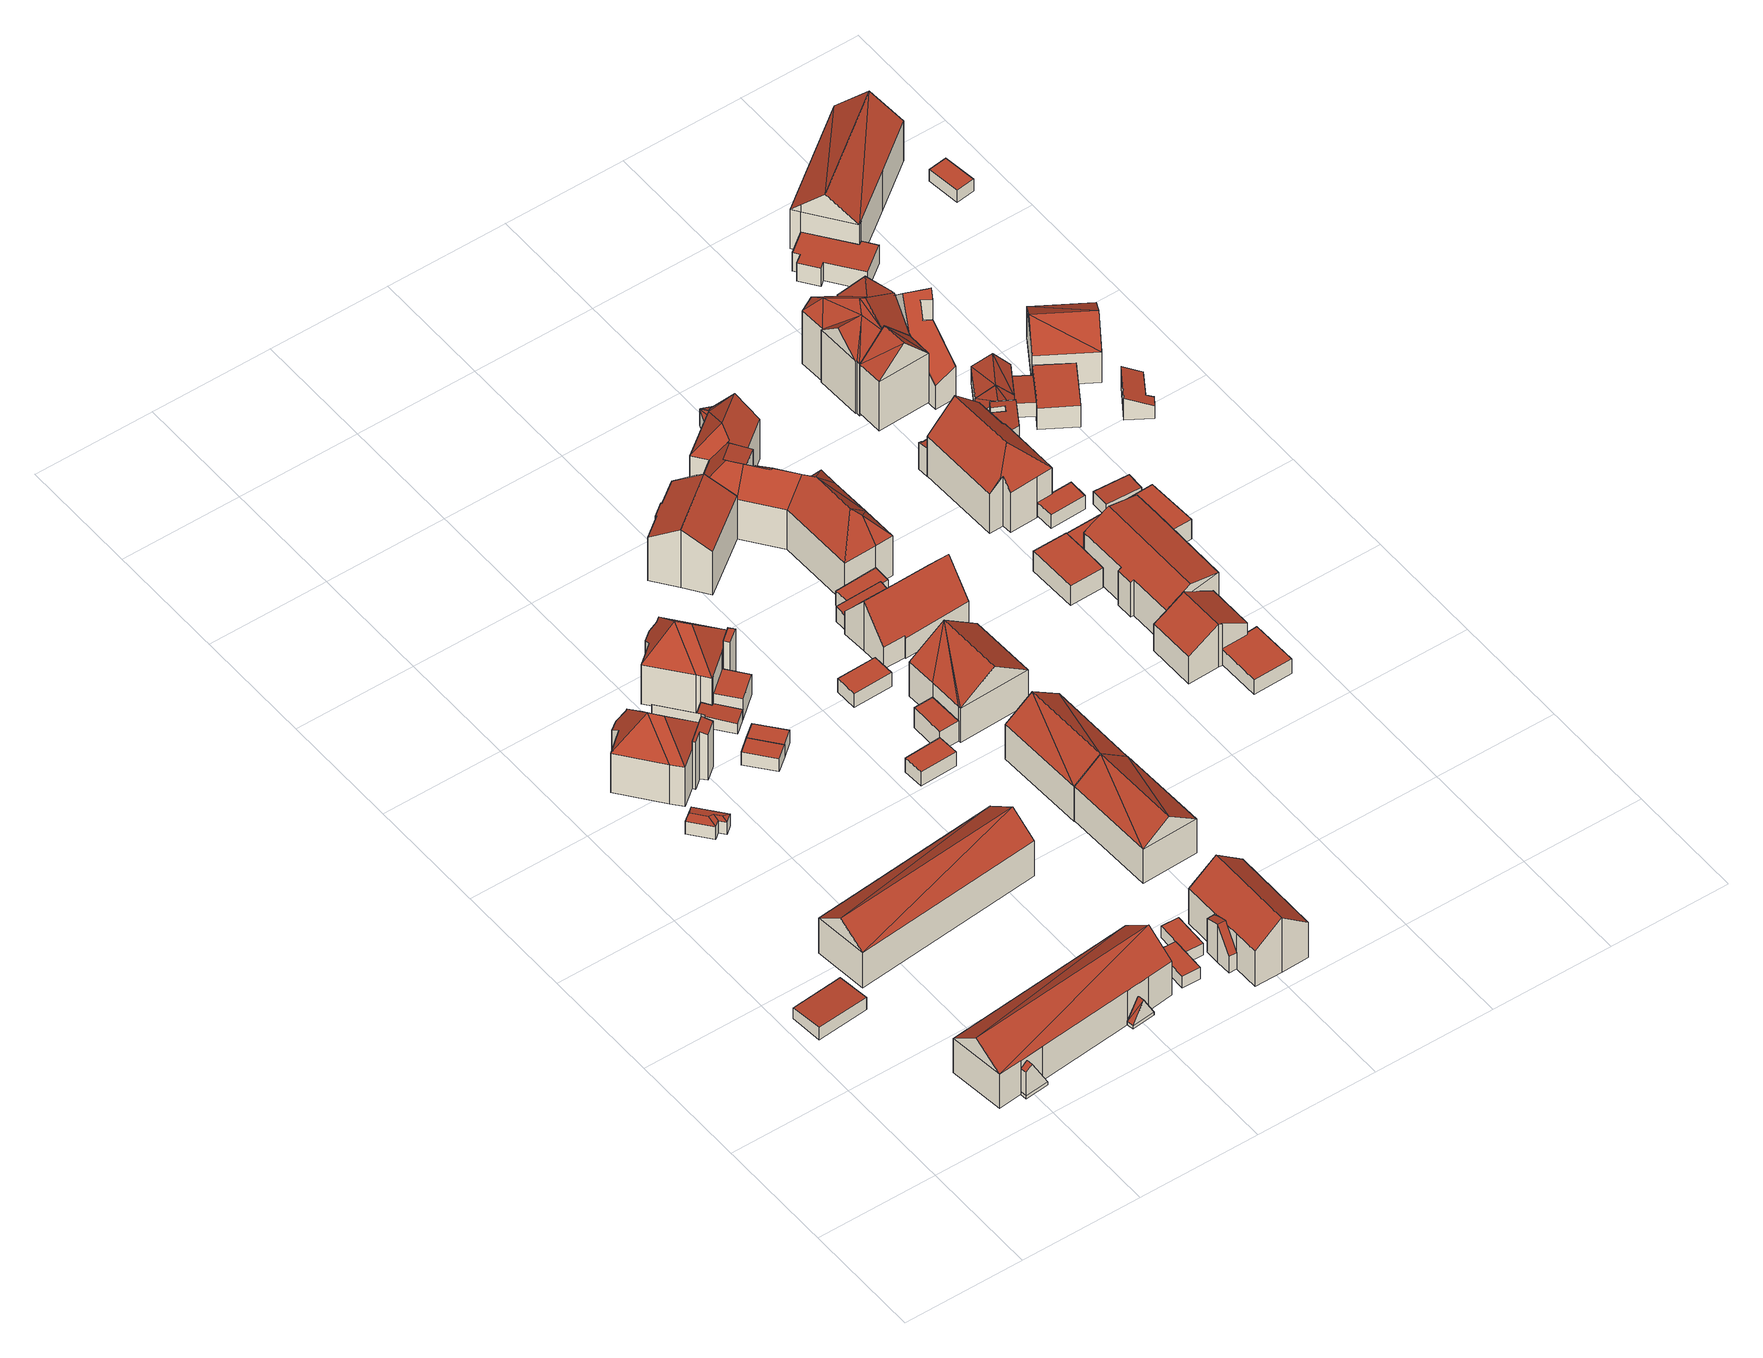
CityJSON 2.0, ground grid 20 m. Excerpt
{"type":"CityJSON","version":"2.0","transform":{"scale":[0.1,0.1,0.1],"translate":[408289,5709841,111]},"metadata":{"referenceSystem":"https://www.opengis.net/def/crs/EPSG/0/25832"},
"CityObjects":{
"building1":{"type":"Building","attributes":{"Gemeindeschluessel":"05978036","Geometrietyp2DReferenz":"3000","function":"31001_2460","roofType":"2100","measuredHeight":2.43},"geometry":[{"type":"MultiSurface","lod":"2","boundaries":[[[0,1,2,3]],[[1,4,5,2]],[[4,6,7,5]],[[6,0,3,7]],[[6,4,1,0]],[[3,2,5,7]]],"semantics":{"surfaces":[{"type":"WallSurface"},{"type":"RoofSurface"},{"type":"GroundSurface"}],"values":[0,0,0,0,1,2]}}]},
"building2":{"type":"Building","attributes":{"Gemeindeschluessel":"05978036","Geometrietyp2DReferenz":"3000","function":"31001_1000"},"children":["building2-1","building2-2","building2-3"]},
"building2-1":{"type":"BuildingPart","attributes":{"roofType":"3100","measuredHeight":4.3},"parents":["building2"],"geometry":[{"type":"MultiSurface","lod":"2","boundaries":[[[8,9,10,11]],[[9,12,13,10]],[[12,14,15,13]],[[16,17,14]],[[14,12,16]],[[9,8,17]],[[17,16,9]],[[16,12,9]],[[15,11,10,13]],[[11,15,14,8]],[[14,17,8]]],"semantics":{"surfaces":[{"type":"WallSurface"},{"type":"RoofSurface"},{"type":"GroundSurface"},{"type":"ClosureSurface"}],"values":[0,0,0,1,1,1,1,0,2,3,3]}}]},
"building2-2":{"type":"BuildingPart","attributes":{"roofType":"3100","measuredHeight":10.27},"parents":["building2"],"geometry":[{"type":"MultiSurface","lod":"2","boundaries":[[[18,19,20,21]],[[19,22,8,11,20]],[[23,15,14]],[[23,24,25,26,15]],[[27,28,29,30,31,32]],[[28,33,34,29]],[[33,18,21,34]],[[18,35,36]],[[35,18,33]],[[28,27,24,23,22,19,36]],[[28,36,35]],[[28,35,33]],[[18,36,19]],[[21,20,11,15,26,30,29,34]],[[14,17,8,22,23]],[[14,15,11,8]],[[8,17,14]],[[32,37,25,24,27]],[[31,30,26,25]],[[31,25,37,32]]],"semantics":{"surfaces":[{"type":"WallSurface"},{"type":"RoofSurface"},{"type":"GroundSurface"},{"type":"ClosureSurface"}],"values":[0,0,0,0,0,0,0,1,1,1,1,0,0,2,0,3,3,0,3,3]}}]},
"building2-3":{"type":"BuildingPart","attributes":{"roofType":"3100","measuredHeight":6.08},"parents":["building2"],"geometry":[{"type":"MultiSurface","lod":"2","boundaries":[[[25,38,39,26]],[[38,40,41,39]],[[40,31,30,41]],[[42,43,37,32]],[[25,37,43,38]],[[40,42,32,31]],[[38,43,42,40]],[[30,26,39,41]],[[26,30,31,25]],[[31,32,37,25]]],"semantics":{"surfaces":[{"type":"WallSurface"},{"type":"RoofSurface"},{"type":"GroundSurface"},{"type":"ClosureSurface"}],"values":[0,0,0,1,1,0,0,2,3,3]}}]},
"building3":{"type":"Building","attributes":{"Gemeindeschluessel":"05978036","Geometrietyp2DReferenz":"3000","function":"31001_2460","roofType":"5000","measuredHeight":2.76},"geometry":[{"type":"MultiSurface","lod":"2","boundaries":[[[44,45,46,47]],[[45,48,49,46]],[[48,50,51,49]],[[50,52,53,51]],[[52,54,55,53]],[[54,44,47,55]],[[56,57,54,52]],[[58,56,52,50]],[[59,58,50,48]],[[59,48,45]],[[57,56,58,59,45,44]],[[57,44,54]],[[47,46,49,51,53,55]]],"semantics":{"surfaces":[{"type":"WallSurface"},{"type":"RoofSurface"},{"type":"GroundSurface"}],"values":[0,0,0,0,0,0,1,1,1,1,1,1,2]}}]},
"building4":{"type":"Building","attributes":{"Gemeindeschluessel":"05978036","Geometrietyp2DReferenz":"3000","function":"31001_1000","roofType":"3100","measuredHeight":10.2},"geometry":[{"type":"MultiSurface","lod":"2","boundaries":[[[60,61,62,63]],[[61,64,65,62]],[[64,66,67,65]],[[66,60,63,67]],[[64,61,68]],[[60,66,69]],[[69,61,60]],[[61,69,68]],[[66,68,69]],[[68,66,64]],[[63,62,65,67]]],"semantics":{"surfaces":[{"type":"WallSurface"},{"type":"RoofSurface"},{"type":"GroundSurface"}],"values":[0,0,0,0,0,0,1,1,1,1,2]}}]},
"building5":{"type":"Building","attributes":{"Gemeindeschluessel":"05978036","Geometrietyp2DReferenz":"3000","function":"31001_1000"},"children":["building5-1","building5-2","building5-3"]},
"building5-1":{"type":"BuildingPart","attributes":{"roofType":"2100","measuredHeight":9.47},"parents":["building5"],"geometry":[{"type":"MultiSurface","lod":"2","boundaries":[[[70,71,72,73,74]],[[75,76,77,78,79]],[[76,70,74,77]],[[76,75,71,70]],[[74,73,78,77]],[[79,72,71,75]],[[79,78,73,72]]],"semantics":{"surfaces":[{"type":"WallSurface"},{"type":"RoofSurface"},{"type":"GroundSurface"},{"type":"ClosureSurface"}],"values":[0,0,0,1,2,0,3]}}]},
"building5-2":{"type":"BuildingPart","attributes":{"roofType":"3200","measuredHeight":12.35},"parents":["building5"],"geometry":[{"type":"MultiSurface","lod":"2","boundaries":[[[72,80,81,73]],[[80,82,83,81]],[[84,85,86,87]],[[85,88,89,86]],[[88,90,91,89]],[[90,92,93,91]],[[92,94,95,93]],[[94,96,97,95]],[[96,98,99,97]],[[98,100,101,99]],[[100,102,103,101]],[[102,79,78,103]],[[100,98,96,94,92,90,104]],[[85,84,105,82,80,72,106]],[[88,85,106,104]],[[90,88,104]],[[72,79,102,106]],[[102,100,104,106]],[[73,81,83,107,87,86,89,91,93,95,97,99,101,103,78]],[[107,83,82,105]],[[84,87,107,105]],[[73,78,79,72]]],"semantics":{"surfaces":[{"type":"WallSurface"},{"type":"RoofSurface"},{"type":"GroundSurface"},{"type":"ClosureSurface"}],"values":[0,0,0,0,0,0,0,0,0,0,0,0,1,1,1,1,1,1,2,3,3,3]}}]},
"building5-3":{"type":"BuildingPart","attributes":{"roofType":"2100","measuredHeight":9.35},"parents":["building5"],"geometry":[{"type":"MultiSurface","lod":"2","boundaries":[[[108,109,110,83,82]],[[109,111,112,110]],[[111,113,114,112]],[[113,115,116,114]],[[115,117,84,87,116]],[[118,117,115,113,111,109,108]],[[83,110,112,114,116,87,107]],[[105,84,117,118]],[[105,107,87,84]],[[108,82,105,118]],[[82,83,107,105]]],"semantics":{"surfaces":[{"type":"WallSurface"},{"type":"RoofSurface"},{"type":"GroundSurface"},{"type":"ClosureSurface"}],"values":[0,0,0,0,0,1,2,0,3,0,3]}}]},
"building6":{"type":"Building","attributes":{"Gemeindeschluessel":"05978036","Geometrietyp2DReferenz":"3000","function":"31001_2460","roofType":"1000","measuredHeight":2.47},"geometry":[{"type":"MultiSurface","lod":"2","boundaries":[[[119,120,121,122]],[[120,123,124,121]],[[123,125,126,124]],[[125,119,122,126]],[[125,123,120,119]],[[122,121,124,126]]],"semantics":{"surfaces":[{"type":"WallSurface"},{"type":"RoofSurface"},{"type":"GroundSurface"}],"values":[0,0,0,0,1,2]}}]},
"building7":{"type":"Building","attributes":{"Gemeindeschluessel":"05978036","Geometrietyp2DReferenz":"3000","function":"31001_2460","roofType":"1000","measuredHeight":2.23},"geometry":[{"type":"MultiSurface","lod":"2","boundaries":[[[127,128,129,130]],[[128,131,132,129]],[[131,133,134,132]],[[133,127,130,134]],[[133,131,128,127]],[[130,129,132,134]]],"semantics":{"surfaces":[{"type":"WallSurface"},{"type":"RoofSurface"},{"type":"GroundSurface"}],"values":[0,0,0,0,1,2]}}]},
"building8":{"type":"Building","attributes":{"Gemeindeschluessel":"05978036","Geometrietyp2DReferenz":"3000","function":"31001_2460","roofType":"2100","measuredHeight":2.31},"geometry":[{"type":"MultiSurface","lod":"2","boundaries":[[[135,136,137,138]],[[136,139,140,137]],[[139,141,142,140]],[[141,143,144,142]],[[143,145,146,144]],[[145,147,148,146]],[[147,135,138,148]],[[147,145,143,141,139,136,135]],[[138,137,140,142,144,146,148]]],"semantics":{"surfaces":[{"type":"WallSurface"},{"type":"RoofSurface"},{"type":"GroundSurface"}],"values":[0,0,0,0,0,0,0,1,2]}}]},
"building9":{"type":"Building","attributes":{"Gemeindeschluessel":"05978036","Geometrietyp2DReferenz":"3000","function":"31001_2460","roofType":"1000","measuredHeight":2.47},"geometry":[{"type":"MultiSurface","lod":"2","boundaries":[[[119,149,150,122]],[[149,151,152,150]],[[151,120,121,152]],[[120,119,122,121]],[[120,151,149,119]],[[122,150,152,121]]],"semantics":{"surfaces":[{"type":"WallSurface"},{"type":"RoofSurface"},{"type":"GroundSurface"}],"values":[0,0,0,0,1,2]}}]},
"building10":{"type":"Building","attributes":{"Gemeindeschluessel":"05978036","Geometrietyp2DReferenz":"3000","function":"31001_2460","roofType":"1000","measuredHeight":2.27},"geometry":[{"type":"MultiSurface","lod":"2","boundaries":[[[153,154,155,156]],[[154,157,158,155]],[[157,159,160,158]],[[159,153,156,160]],[[159,157,154,153]],[[156,155,158,160]]],"semantics":{"surfaces":[{"type":"WallSurface"},{"type":"RoofSurface"},{"type":"GroundSurface"}],"values":[0,0,0,0,1,2]}}]},
"building11":{"type":"Building","attributes":{"Gemeindeschluessel":"05978036","Geometrietyp2DReferenz":"3000","function":"31001_1000"},"children":["building11-1","building11-2"]},
"building11-1":{"type":"BuildingPart","attributes":{"roofType":"1000","measuredHeight":9.31},"parents":["building11"],"geometry":[{"type":"MultiSurface","lod":"2","boundaries":[[[161,162,163,164,165]],[[162,166,167,163]],[[166,168,169,170,167]],[[166,162,161,168]],[[170,164,163,167]],[[165,169,168,161]],[[165,164,170,169]]],"semantics":{"surfaces":[{"type":"WallSurface"},{"type":"RoofSurface"},{"type":"GroundSurface"},{"type":"ClosureSurface"}],"values":[0,0,0,1,2,0,3]}}]},
"building11-2":{"type":"BuildingPart","attributes":{"roofType":"3200","measuredHeight":12.57},"parents":["building11"],"geometry":[{"type":"MultiSurface","lod":"2","boundaries":[[[169,171,172,170]],[[171,173,174,172]],[[173,175,176,174]],[[175,177,178,176]],[[177,179,180,178]],[[179,181,182,180]],[[181,183,184,182]],[[183,185,186,184]],[[185,187,188,186]],[[187,189,190,188]],[[189,191,192,190]],[[191,193,194,192]],[[193,195,196,194]],[[195,197,198,196]],[[197,165,164,198]],[[193,191,189,187,185,183,199]],[[177,175,173,171,169,165,197,200]],[[181,179,177,200,199]],[[183,181,199]],[[197,195,200]],[[195,193,199,200]],[[164,170,172,174,176,178,180,182,184,186,188,190,192,194,196,198]],[[170,164,165,169]]],"semantics":{"surfaces":[{"type":"WallSurface"},{"type":"RoofSurface"},{"type":"GroundSurface"},{"type":"ClosureSurface"}],"values":[0,0,0,0,0,0,0,0,0,0,0,0,0,0,0,1,1,1,1,1,1,2,3]}}]},
"building12":{"type":"Building","attributes":{"Gemeindeschluessel":"05978036","Geometrietyp2DReferenz":"3000","function":"31001_1000","roofType":"1000","measuredHeight":4.05},"geometry":[{"type":"MultiSurface","lod":"2","boundaries":[[[201,202,203,204]],[[202,205,206,203]],[[205,207,208,206]],[[207,201,204,208]],[[207,205,202,201]],[[204,203,206,208]]],"semantics":{"surfaces":[{"type":"WallSurface"},{"type":"RoofSurface"},{"type":"GroundSurface"}],"values":[0,0,0,0,1,2]}}]},
"building13":{"type":"Building","attributes":{"Gemeindeschluessel":"05978036","Geometrietyp2DReferenz":"3000","function":"31001_1000"},"children":["building13-1","building13-2"]},
"building13-1":{"type":"BuildingPart","attributes":{"roofType":"3100","measuredHeight":7.53},"parents":["building13"],"geometry":[{"type":"MultiSurface","lod":"2","boundaries":[[[209,210,211,212]],[[210,213,214,211]],[[213,215,216,214]],[[217,209,212,218]],[[219,220,215,213,210]],[[210,209,217,221,219]],[[212,211,214,216,222,218]],[[223,220,219]],[[222,216,215,220,223]],[[221,223,219]],[[217,218,222,223,221]]],"semantics":{"surfaces":[{"type":"WallSurface"},{"type":"RoofSurface"},{"type":"GroundSurface"},{"type":"ClosureSurface"}],"values":[0,0,0,0,1,1,2,0,3,0,3]}}]},
"building13-2":{"type":"BuildingPart","attributes":{"roofType":"3100","measuredHeight":10.66},"parents":["building13"],"geometry":[{"type":"MultiSurface","lod":"2","boundaries":[[[224,225,226,227]],[[225,228,218,226]],[[228,217,218]],[[229,216,215]],[[229,230,231,216]],[[230,232,233,231]],[[232,234,235,233]],[[234,236,237,235]],[[236,224,227,237]],[[232,230,229,220,223,221,228,225,224]],[[224,236,234,232]],[[227,226,218,222,216,231,233,235,237]],[[229,215,220]],[[221,217,228]],[[215,216,222,223,220]],[[223,222,218,217,221]]],"semantics":{"surfaces":[{"type":"WallSurface"},{"type":"RoofSurface"},{"type":"GroundSurface"},{"type":"ClosureSurface"}],"values":[0,0,0,0,0,0,0,0,0,1,1,2,0,0,3,3]}}]},
"building14":{"type":"Building","attributes":{"Gemeindeschluessel":"05978036","Geometrietyp2DReferenz":"3000","function":"31001_2460","roofType":"1000","measuredHeight":2.78},"geometry":[{"type":"MultiSurface","lod":"2","boundaries":[[[238,239,240,241]],[[239,242,243,240]],[[242,244,245,243]],[[244,238,241,245]],[[244,242,239,238]],[[241,240,243,245]]],"semantics":{"surfaces":[{"type":"WallSurface"},{"type":"RoofSurface"},{"type":"GroundSurface"}],"values":[0,0,0,0,1,2]}}]},
"building15":{"type":"Building","attributes":{"Gemeindeschluessel":"05978036","Geometrietyp2DReferenz":"3000","function":"31001_2460","roofType":"1000","measuredHeight":3.94},"geometry":[{"type":"MultiSurface","lod":"2","boundaries":[[[246,247,248,249]],[[247,250,241,248]],[[250,251,252,241]],[[251,246,249,252]],[[251,250,247,246]],[[249,248,241,252]]],"semantics":{"surfaces":[{"type":"WallSurface"},{"type":"RoofSurface"},{"type":"GroundSurface"}],"values":[0,0,0,0,1,2]}}]},
"building16":{"type":"Building","attributes":{"Gemeindeschluessel":"05978036","Geometrietyp2DReferenz":"3000","function":"31001_1000","roofType":"3100","measuredHeight":10.13},"geometry":[{"type":"MultiSurface","lod":"2","boundaries":[[[253,254,255,256]],[[254,257,258,255]],[[257,259,260,258]],[[259,253,256,260]],[[257,254,261]],[[253,259,262]],[[253,261,254]],[[261,253,262]],[[262,257,261]],[[257,262,259]],[[256,255,258,260]]],"semantics":{"surfaces":[{"type":"WallSurface"},{"type":"RoofSurface"},{"type":"GroundSurface"}],"values":[0,0,0,0,0,0,1,1,1,1,2]}}]},
"building17":{"type":"Building","attributes":{"Gemeindeschluessel":"05978036","Geometrietyp2DReferenz":"3000","function":"31001_2460","roofType":"1000","measuredHeight":2.74},"geometry":[{"type":"MultiSurface","lod":"2","boundaries":[[[263,264,265,266]],[[264,267,268,265]],[[267,269,270,268]],[[269,263,266,270]],[[269,267,264,263]],[[266,265,268,270]]],"semantics":{"surfaces":[{"type":"WallSurface"},{"type":"RoofSurface"},{"type":"GroundSurface"}],"values":[0,0,0,0,1,2]}}]},
"building18":{"type":"Building","attributes":{"Gemeindeschluessel":"05978036","Geometrietyp2DReferenz":"3000","function":"31001_1000","roofType":"3100","measuredHeight":10.34},"geometry":[{"type":"MultiSurface","lod":"2","boundaries":[[[271,272,273,274]],[[272,275,276,273]],[[275,277,278,276]],[[277,271,274,278]],[[275,272,279]],[[271,277,280]],[[279,271,280]],[[271,279,272]],[[275,280,277]],[[280,275,279]],[[274,273,276,278]]],"semantics":{"surfaces":[{"type":"WallSurface"},{"type":"RoofSurface"},{"type":"GroundSurface"}],"values":[0,0,0,0,0,0,1,1,1,1,2]}}]},
"building19":{"type":"Building","attributes":{"Gemeindeschluessel":"05978036","Geometrietyp2DReferenz":"3000","function":"31001_1000","roofType":"3100","measuredHeight":11.47},"geometry":[{"type":"MultiSurface","lod":"2","boundaries":[[[281,282,283,284]],[[282,285,286,283]],[[285,287,288,286]],[[287,289,290,288]],[[289,291,292,290]],[[291,293,294,292]],[[293,295,296,294]],[[295,297,298,296]],[[297,299,300,298]],[[299,301,302,300]],[[301,281,284,302]],[[297,295,293,291,289,287,285,282,281]],[[281,301,299,297]],[[284,283,286,288,290,292,294,296,298,300,302]]],"semantics":{"surfaces":[{"type":"WallSurface"},{"type":"RoofSurface"},{"type":"GroundSurface"}],"values":[0,0,0,0,0,0,0,0,0,0,0,1,1,2]}}]},
"building20":{"type":"Building","attributes":{"Gemeindeschluessel":"05978036","Geometrietyp2DReferenz":"3000","function":"31001_1100","roofType":"5000","measuredHeight":11.21},"geometry":[{"type":"MultiSurface","lod":"2","boundaries":[[[303,304,305,249]],[[304,306,307,305]],[[306,308,309,307]],[[308,310,311,309]],[[310,312,248,311]],[[312,303,249,248]],[[313,308,306,314]],[[314,310,313]],[[314,312,310]],[[314,303,312]],[[303,314,304]],[[306,304,314]],[[310,308,313]],[[249,305,307,309,311,248]]],"semantics":{"surfaces":[{"type":"WallSurface"},{"type":"RoofSurface"},{"type":"GroundSurface"}],"values":[0,0,0,0,0,0,1,1,1,1,1,0,0,2]}}]},
"building21":{"type":"Building","attributes":{"Gemeindeschluessel":"05978036","Geometrietyp2DReferenz":"3000","function":"31001_2460","roofType":"2100","measuredHeight":3.07},"geometry":[{"type":"MultiSurface","lod":"2","boundaries":[[[315,316,317,318]],[[316,319,320,317]],[[319,321,322,320]],[[321,323,324,322]],[[323,315,318,324]],[[323,321,319,316,315]],[[318,317,320,322,324]]],"semantics":{"surfaces":[{"type":"WallSurface"},{"type":"RoofSurface"},{"type":"GroundSurface"}],"values":[0,0,0,0,0,1,2]}}]},
"building22":{"type":"Building","attributes":{"Gemeindeschluessel":"05978036","Geometrietyp2DReferenz":"3000","function":"31001_1000","roofType":"3100","measuredHeight":9.81},"geometry":[{"type":"MultiSurface","lod":"2","boundaries":[[[325,326,327,328]],[[326,329,330,327]],[[329,331,332,330]],[[331,333,334,332]],[[333,335,336,334]],[[335,337,338,336]],[[337,339,340,338]],[[339,341,342,340]],[[341,343,344,342]],[[343,345,346,344]],[[345,325,328,346]],[[341,339,337,335,333,331,329]],[[329,326,325,345,343,341]],[[328,327,330,332,334,336,338,340,342,344,346]]],"semantics":{"surfaces":[{"type":"WallSurface"},{"type":"RoofSurface"},{"type":"GroundSurface"}],"values":[0,0,0,0,0,0,0,0,0,0,0,1,1,2]}}]},
"building23":{"type":"Building","attributes":{"Gemeindeschluessel":"05978036","Geometrietyp2DReferenz":"3000","function":"31001_2460","roofType":"1000","measuredHeight":2.77},"geometry":[{"type":"MultiSurface","lod":"2","boundaries":[[[347,348,349,350]],[[348,351,352,349]],[[351,353,354,352]],[[353,347,350,354]],[[353,351,348,347]],[[350,349,352,354]]],"semantics":{"surfaces":[{"type":"WallSurface"},{"type":"RoofSurface"},{"type":"GroundSurface"}],"values":[0,0,0,0,1,2]}}]},
"building24":{"type":"Building","attributes":{"Gemeindeschluessel":"05978036","Geometrietyp2DReferenz":"3000","function":"31001_1000","roofType":"5000","measuredHeight":12.52},"geometry":[{"type":"MultiSurface","lod":"2","boundaries":[[[355,356,357,296]],[[356,358,359,357]],[[358,360,361,359]],[[360,362,363,361]],[[362,364,365,363]],[[364,366,367,365]],[[366,368,369,367]],[[368,370,371,369]],[[370,372,373,371]],[[372,374,375,373]],[[374,376,377,375]],[[376,378,379,377]],[[378,380,381,379]],[[380,382,383,381]],[[382,384,385,383]],[[384,386,387,385]],[[386,388,389,387]],[[388,390,391,389]],[[390,392,393,391]],[[392,394,300,393]],[[394,355,296,300]],[[395,396,397,398,394,392]],[[399,400,395,392,390]],[[401,399,390,388]],[[401,388,386]],[[400,382,380]],[[400,384,382]],[[399,384,400]],[[401,384,399]],[[384,401,386]],[[400,380,378]],[[396,395,400,378,376]],[[397,396,376,374]],[[402,403,398,397,374,372]],[[404,402,372,370]],[[405,404,370,368]],[[406,407,408,405,368,366]],[[406,364,362]],[[364,406,366]],[[360,406,362]],[[360,407,406]],[[407,360,358]],[[408,407,358,356]],[[403,402,404,405,408,356,355]],[[398,403,355,394]],[[296,357,359,361,363,365,367,369,371,373,375,377,379,381,383,385,387,389,391,393,300]]],"semantics":{"surfaces":[{"type":"WallSurface"},{"type":"RoofSurface"},{"type":"GroundSurface"}],"values":[0,0,0,0,0,0,0,0,0,0,0,0,0,0,0,0,0,0,0,0,0,1,1,1,1,1,1,1,1,1,1,1,1,1,1,1,1,0,0,1,1,1,1,1,1,2]}}]},
"building25":{"type":"Building","attributes":{"Gemeindeschluessel":"05978036","Geometrietyp2DReferenz":"3000","function":"31001_2460","roofType":"5000","measuredHeight":4.36},"geometry":[{"type":"MultiSurface","lod":"2","boundaries":[[[409,410,411,412]],[[410,413,414,411]],[[413,415,416,417,414]],[[416,418,419,417]],[[418,420,421,419]],[[420,422,423,421]],[[422,409,412,423]],[[424,416,415]],[[413,424,415]],[[413,425,424]],[[410,425,413]],[[410,422,425]],[[422,410,409]],[[416,420,418]],[[424,420,416]],[[420,424,425]],[[422,420,425]],[[412,411,414,417,419,421,423]]],"semantics":{"surfaces":[{"type":"WallSurface"},{"type":"RoofSurface"},{"type":"GroundSurface"}],"values":[0,0,0,0,0,0,0,1,1,1,1,1,1,1,1,1,0,2]}}]},
"building26":{"type":"Building","attributes":{"Gemeindeschluessel":"05978036","Geometrietyp2DReferenz":"3000","function":"31001_1000","roofType":"3100","measuredHeight":8.38},"geometry":[{"type":"MultiSurface","lod":"2","boundaries":[[[426,427,428,429]],[[427,430,431,428]],[[430,432,433,431]],[[432,434,435,433]],[[434,436,437,435]],[[436,438,439,437]],[[438,440,441,439]],[[440,442,443,441]],[[442,444,445,443]],[[444,426,429,445]],[[440,438,436,434,432,430,427]],[[427,426,444,442,440]],[[429,428,431,433,435,437,439,441,443,445]]],"semantics":{"surfaces":[{"type":"WallSurface"},{"type":"RoofSurface"},{"type":"GroundSurface"}],"values":[0,0,0,0,0,0,0,0,0,0,1,1,2]}}]},
"building27":{"type":"Building","attributes":{"Gemeindeschluessel":"05978036","Geometrietyp2DReferenz":"3000","function":"31001_2000","roofType":"1000","measuredHeight":3.83},"geometry":[{"type":"MultiSurface","lod":"2","boundaries":[[[446,447,448,449]],[[447,450,451,448]],[[450,452,453,451]],[[452,454,455,453]],[[454,446,449,455]],[[454,452,450,447,446]],[[449,448,451,453,455]]],"semantics":{"surfaces":[{"type":"WallSurface"},{"type":"RoofSurface"},{"type":"GroundSurface"}],"values":[0,0,0,0,0,1,2]}}]},
"building28":{"type":"Building","attributes":{"Gemeindeschluessel":"05978036","Geometrietyp2DReferenz":"3000","function":"31001_2460","roofType":"1000","measuredHeight":2.93},"geometry":[{"type":"MultiSurface","lod":"2","boundaries":[[[456,457,458,459]],[[457,460,461,458]],[[460,462,463,461]],[[462,464,465,463]],[[464,466,467,465]],[[466,468,469,467]],[[468,456,459,469]],[[468,466,464,462,460,457,456]],[[459,458,461,463,465,467,469]]],"semantics":{"surfaces":[{"type":"WallSurface"},{"type":"RoofSurface"},{"type":"GroundSurface"}],"values":[0,0,0,0,0,0,0,1,2]}}]},
"building29":{"type":"Building","attributes":{"Gemeindeschluessel":"05978036","Geometrietyp2DReferenz":"3000","function":"31001_1100","roofType":"5000","measuredHeight":9.57},"geometry":[{"type":"MultiSurface","lod":"2","boundaries":[[[470,471,472,473]],[[471,474,475,472]],[[474,476,477,475]],[[476,478,479,477]],[[478,480,481,479]],[[480,482,483,481]],[[482,484,485,483]],[[484,486,487,485]],[[486,470,473,487]],[[476,474,471,488,489]],[[480,478,489,488,470,486,484,482]],[[471,470,488]],[[478,476,489]],[[473,472,475,477,479,481,483,485,487]]],"semantics":{"surfaces":[{"type":"WallSurface"},{"type":"RoofSurface"},{"type":"GroundSurface"}],"values":[0,0,0,0,0,0,0,0,0,1,1,0,0,2]}}]},
"building30":{"type":"Building","attributes":{"Gemeindeschluessel":"05978036","Geometrietyp2DReferenz":"3000","function":"31001_1000","roofType":"5000","measuredHeight":12.76},"geometry":[{"type":"MultiSurface","lod":"2","boundaries":[[[490,491,492,493]],[[491,494,495,492]],[[494,496,497,495]],[[496,498,499,497]],[[498,500,501,499]],[[500,502,503,501]],[[502,504,505,503]],[[504,506,507,505]],[[506,490,493,507]],[[500,498,508,509,510,504,502]],[[508,496,494,491,511,509]],[[510,509,511,490,506]],[[491,490,511]],[[498,496,508]],[[506,504,510]],[[493,492,495,497,499,501,503,505,507]]],"semantics":{"surfaces":[{"type":"WallSurface"},{"type":"RoofSurface"},{"type":"GroundSurface"}],"values":[0,0,0,0,0,0,0,0,0,1,1,1,0,0,0,2]}}]},
"building31":{"type":"Building","attributes":{"Gemeindeschluessel":"05978036","Geometrietyp2DReferenz":"3000","function":"31001_1100","roofType":"1000","measuredHeight":3.76},"geometry":[{"type":"MultiSurface","lod":"2","boundaries":[[[512,513,514,448]],[[513,515,516,514]],[[515,517,451,516]],[[517,512,448,451]],[[517,515,513,512]],[[448,514,516,451]]],"semantics":{"surfaces":[{"type":"WallSurface"},{"type":"RoofSurface"},{"type":"GroundSurface"}],"values":[0,0,0,0,1,2]}}]},
"building32":{"type":"Building","attributes":{"Gemeindeschluessel":"05978036","Geometrietyp2DReferenz":"3000","function":"31001_1000","roofType":"2100","measuredHeight":5.47},"geometry":[{"type":"MultiSurface","lod":"2","boundaries":[[[518,519,520,521]],[[519,522,523,520]],[[522,524,525,523]],[[524,526,527,525]],[[526,528,529,527]],[[528,530,531,529]],[[530,532,533,531]],[[532,518,521,533]],[[532,530,528,526,524,522,519,518]],[[521,520,523,525,527,529,531,533]]],"semantics":{"surfaces":[{"type":"WallSurface"},{"type":"RoofSurface"},{"type":"GroundSurface"}],"values":[0,0,0,0,0,0,0,0,1,2]}}]},
"building33":{"type":"Building","attributes":{"Gemeindeschluessel":"05978036","Geometrietyp2DReferenz":"3000","function":"31001_2460","roofType":"1000","measuredHeight":2.62},"geometry":[{"type":"MultiSurface","lod":"2","boundaries":[[[534,535,536,537]],[[535,538,539,536]],[[538,540,541,539]],[[540,542,543,541]],[[542,544,545,543]],[[544,534,537,545]],[[544,542,540,538,535,534]],[[537,536,539,541,543,545]]],"semantics":{"surfaces":[{"type":"WallSurface"},{"type":"RoofSurface"},{"type":"GroundSurface"}],"values":[0,0,0,0,0,0,1,2]}}]},
"building34":{"type":"Building","attributes":{"Gemeindeschluessel":"05978036","Geometrietyp2DReferenz":"3000","function":"31001_1000","roofType":"3100","measuredHeight":14.42},"geometry":[{"type":"MultiSurface","lod":"2","boundaries":[[[546,547,548,549]],[[547,550,551,548]],[[550,552,553,551]],[[552,546,549,553]],[[550,547,554]],[[546,552,555]],[[555,547,546]],[[547,555,554]],[[552,554,555]],[[554,552,550]],[[549,548,551,553]]],"semantics":{"surfaces":[{"type":"WallSurface"},{"type":"RoofSurface"},{"type":"GroundSurface"}],"values":[0,0,0,0,0,0,1,1,1,1,2]}}]},
"building35":{"type":"Building","attributes":{"Gemeindeschluessel":"05978036","Geometrietyp2DReferenz":"3000","function":"31001_1100","roofType":"1000","measuredHeight":3.86},"geometry":[{"type":"MultiSurface","lod":"2","boundaries":[[[556,557,558,514]],[[557,559,560,558]],[[559,561,562,560]],[[561,563,516,562]],[[563,556,514,516]],[[563,561,559,557,556]],[[514,558,560,562,516]]],"semantics":{"surfaces":[{"type":"WallSurface"},{"type":"RoofSurface"},{"type":"GroundSurface"}],"values":[0,0,0,0,0,1,2]}}]},
"building36":{"type":"Building","attributes":{"Gemeindeschluessel":"05978036","Geometrietyp2DReferenz":"3000","function":"31001_1000","roofType":"2100","measuredHeight":6.41},"geometry":[{"type":"MultiSurface","lod":"2","boundaries":[[[564,565,566,567]],[[565,568,569,566]],[[568,570,571,569]],[[570,572,573,571]],[[572,574,575,573]],[[574,576,533,575]],[[576,577,531,533]],[[577,578,579,531]],[[578,580,581,579]],[[580,582,583,581]],[[582,564,567,583]],[[582,580,578,577,576,574,572,570,568,565,564]],[[567,566,569,571,573,575,533,531,579,581,583]]],"semantics":{"surfaces":[{"type":"WallSurface"},{"type":"RoofSurface"},{"type":"GroundSurface"}],"values":[0,0,0,0,0,0,0,0,0,0,0,1,2]}}]},
"building37":{"type":"Building","attributes":{"Gemeindeschluessel":"05978036","Geometrietyp2DReferenz":"3000","function":"31001_2460","roofType":"2100","measuredHeight":2.5},"geometry":[{"type":"MultiSurface","lod":"2","boundaries":[[[584,585,586,587]],[[585,588,589,586]],[[588,590,591,589]],[[590,584,587,591]],[[590,588,585,584]],[[587,586,589,591]]],"semantics":{"surfaces":[{"type":"WallSurface"},{"type":"RoofSurface"},{"type":"GroundSurface"}],"values":[0,0,0,0,1,2]}}]},
"building38":{"type":"Building","attributes":{"Gemeindeschluessel":"05978036","Geometrietyp2DReferenz":"3000","function":"31001_1000","roofType":"5000","measuredHeight":15.2},"geometry":[{"type":"MultiSurface","lod":"2","boundaries":[[[592,593,594,595]],[[593,596,597,594]],[[596,598,599,597]],[[598,600,601,599]],[[600,602,603,601]],[[602,604,605,603]],[[604,606,607,605]],[[606,608,609,607]],[[608,610,611,609]],[[610,612,613,611]],[[612,614,615,613]],[[614,616,617,615]],[[616,592,595,617]],[[618,619,616,614]],[[620,618,621]],[[622,618,620]],[[622,593,618]],[[593,622,596]],[[623,620,621]],[[618,612,621]],[[612,618,614]],[[621,612,610]],[[623,621,610,608]],[[620,623,608,606]],[[624,625,620,606,604]],[[624,604,602]],[[625,624,602,600]],[[622,620,625,600,598]],[[622,598,596]],[[619,618,593,592]],[[619,592,616]],[[595,594,597,599,601,603,605,607,609,611,613,615,617]]],"semantics":{"surfaces":[{"type":"WallSurface"},{"type":"RoofSurface"},{"type":"GroundSurface"}],"values":[0,0,0,0,0,0,0,0,0,0,0,0,0,1,1,1,1,1,1,1,1,0,1,1,1,0,1,1,1,1,0,2]}}]},
"building39":{"type":"Building","attributes":{"Gemeindeschluessel":"05978036","Geometrietyp2DReferenz":"3000","function":"31001_2460","roofType":"5000","measuredHeight":5.47},"geometry":[{"type":"MultiSurface","lod":"2","boundaries":[[[626,627,628,629]],[[627,630,631,628]],[[630,632,633,631]],[[632,634,635,633]],[[634,636,637,635]],[[636,626,629,637]],[[638,632,630,627]],[[632,638,639]],[[626,639,638]],[[639,626,636,640]],[[632,639,640,634]],[[634,640,636]],[[626,638,627]],[[629,628,631,633,635,637]]],"semantics":{"surfaces":[{"type":"WallSurface"},{"type":"RoofSurface"},{"type":"GroundSurface"}],"values":[0,0,0,0,0,0,1,1,1,1,0,0,0,2]}}]},
"building40":{"type":"Building","attributes":{"Gemeindeschluessel":"05978036","Geometrietyp2DReferenz":"3000","function":"31001_1000","roofType":"5000","measuredHeight":14.3},"geometry":[{"type":"MultiSurface","lod":"2","boundaries":[[[641,642,643,644]],[[642,645,646,643]],[[645,647,648,646]],[[647,649,650,648]],[[649,651,652,650]],[[651,653,654,652]],[[653,655,656,654]],[[655,657,658,656]],[[657,641,644,658]],[[659,645,642,660]],[[655,653,651,649,647,659,660,641,657]],[[647,645,659]],[[642,641,660]],[[644,643,646,648,650,652,654,656,658]]],"semantics":{"surfaces":[{"type":"WallSurface"},{"type":"RoofSurface"},{"type":"GroundSurface"}],"values":[0,0,0,0,0,0,0,0,0,1,1,0,0,2]}}]},
"building41":{"type":"Building","attributes":{"Gemeindeschluessel":"05978036","Geometrietyp2DReferenz":"3000","function":"31001_2460","roofType":"5000","measuredHeight":5.59},"geometry":[{"type":"MultiSurface","lod":"2","boundaries":[[[661,662,663,664]],[[662,665,666,663]],[[665,667,668,666]],[[667,661,664,668]],[[669,667,665]],[[667,669,638]],[[662,638,669]],[[638,662,661]],[[661,667,638]],[[665,662,669]],[[664,663,666,668]]],"semantics":{"surfaces":[{"type":"WallSurface"},{"type":"RoofSurface"},{"type":"GroundSurface"}],"values":[0,0,0,0,1,1,1,1,0,0,2]}}]},
"building42":{"type":"Building","attributes":{"Gemeindeschluessel":"05978036","Geometrietyp2DReferenz":"3000","function":"31001_2460","roofType":"2100","measuredHeight":2.64},"geometry":[{"type":"MultiSurface","lod":"2","boundaries":[[[670,671,668,672]],[[671,673,674,668]],[[673,675,676,674]],[[675,677,678,676]],[[677,670,672,678]],[[677,675,673,671,670]],[[672,668,674,676,678]]],"semantics":{"surfaces":[{"type":"WallSurface"},{"type":"RoofSurface"},{"type":"GroundSurface"}],"values":[0,0,0,0,0,1,2]}}]},
"building43":{"type":"Building","attributes":{"Gemeindeschluessel":"05978036","Geometrietyp2DReferenz":"3000","function":"31001_1000","roofType":"1000","measuredHeight":3.54},"geometry":[{"type":"MultiSurface","lod":"2","boundaries":[[[679,680,681,682]],[[680,683,684,681]],[[683,685,686,684]],[[685,687,688,686]],[[687,689,690,688]],[[689,691,692,690]],[[691,693,694,692]],[[693,695,696,694]],[[695,697,698,696]],[[697,679,682,698]],[[697,695,693,691,689,687,685,683,680,679]],[[682,681,684,686,688,690,692,694,696,698]]],"semantics":{"surfaces":[{"type":"WallSurface"},{"type":"RoofSurface"},{"type":"GroundSurface"}],"values":[0,0,0,0,0,0,0,0,0,0,1,2]}}]},
"building44":{"type":"Building","attributes":{"Gemeindeschluessel":"05978036","Geometrietyp2DReferenz":"3000","function":"31001_1000"},"children":["building44-1","building44-2"]},
"building44-1":{"type":"BuildingPart","attributes":{"roofType":"3100","measuredHeight":9.25},"parents":["building44"],"geometry":[{"type":"MultiSurface","lod":"2","boundaries":[[[699,700,701,702]],[[700,703,704,701]],[[705,699,702,706,707]],[[703,700,708]],[[699,705,709]],[[699,708,700]],[[708,699,709]],[[709,703,708]],[[703,709,705]],[[702,701,704,710,706]],[[710,704,703,705,707,711]],[[707,706,710,711]]],"semantics":{"surfaces":[{"type":"WallSurface"},{"type":"RoofSurface"},{"type":"GroundSurface"},{"type":"ClosureSurface"}],"values":[0,0,0,0,0,1,1,1,1,2,0,3]}}]},
"building44-2":{"type":"BuildingPart","attributes":{"roofType":"1000","measuredHeight":4.13},"parents":["building44"],"geometry":[{"type":"MultiSurface","lod":"2","boundaries":[[[711,712,713,710]],[[712,714,715,713]],[[714,716,717,715]],[[716,718,719,717]],[[718,707,706,719]],[[707,718,716,714,712,711]],[[710,713,715,717,719,706]],[[710,706,707,711]]],"semantics":{"surfaces":[{"type":"WallSurface"},{"type":"RoofSurface"},{"type":"GroundSurface"},{"type":"ClosureSurface"}],"values":[0,0,0,0,0,1,2,3]}}]},
"building45":{"type":"Building","attributes":{"Gemeindeschluessel":"05978036","Geometrietyp2DReferenz":"3000","function":"31001_1310","roofType":"2100","measuredHeight":4.22},"geometry":[{"type":"MultiSurface","lod":"2","boundaries":[[[720,721,722,723]],[[721,724,725,722]],[[724,726,727,725]],[[726,728,729,727]],[[728,730,731,729]],[[720,723,731,730]],[[730,728,726,724,721,720]],[[723,722,725,727,729,731]]],"semantics":{"surfaces":[{"type":"WallSurface"},{"type":"RoofSurface"},{"type":"GroundSurface"}],"values":[0,0,0,0,0,0,1,2]}}]},
"building46":{"type":"Building","attributes":{"Gemeindeschluessel":"05978036","Geometrietyp2DReferenz":"3000","function":"31001_1000","roofType":"3100","measuredHeight":12.17},"geometry":[{"type":"MultiSurface","lod":"2","boundaries":[[[732,733,734,735]],[[733,736,737,734]],[[736,738,739,737]],[[738,740,741,739]],[[740,742,743,741]],[[742,744,745,743]],[[744,732,735,745]],[[746,747,732]],[[732,744,748,746]],[[740,738,736,733,747]],[[747,746,740]],[[742,748,744]],[[740,746,748,742]],[[732,747,733]],[[735,734,737,739,741,743,745]]],"semantics":{"surfaces":[{"type":"WallSurface"},{"type":"RoofSurface"},{"type":"GroundSurface"}],"values":[0,0,0,0,0,0,0,1,1,1,1,0,0,0,2]}}]},
"building47":{"type":"Building","attributes":{"Gemeindeschluessel":"05978036","Geometrietyp2DReferenz":"3000","function":"31001_2460","roofType":"1000","measuredHeight":2.29},"geometry":[{"type":"MultiSurface","lod":"2","boundaries":[[[749,750,751,752]],[[750,753,754,751]],[[753,755,756,754]],[[755,749,752,756]],[[755,753,750,749]],[[752,751,754,756]]],"semantics":{"surfaces":[{"type":"WallSurface"},{"type":"RoofSurface"},{"type":"GroundSurface"}],"values":[0,0,0,0,1,2]}}]}
},
"vertices":[
[10,280,58],[5,334,55],[5,334,34],[10,280,34],[91,342,55],[91,342,34],[96,288,58],[96,288,34],
[404,56,41],[405,45,41],[405,45,35],[404,56,35],[367,41,41],[367,41,35],[365,52,41],[365,52,35],[386,43,78],[385,54,78],
[437,153,102],[447,61,102],[447,61,35],[437,153,35],[404,56,102],[365,52,102],[209,36,102],[209,36,41],[209,36,35],[169,32,102],[130,28,102],[130,28,35],[169,32,35],[169,32,41],[169,32,87],[120,121,102],[120,121,35],[125,75,138],[442,107,138],[180,33,96],
[210,25,41],[210,25,35],[170,21,41],[170,21,35],[170,21,87],[181,22,96],
[123,728,49],[158,685,49],[158,685,25],[123,728,25],[145,675,49],[145,675,25],[137,684,49],[137,684,25],[127,677,49],[127,677,25],[100,710,49],[100,710,25],[129,697,52],[113,717,52],[138,696,51],[146,687,51],
[431,355,103],[116,324,103],[116,324,34],[431,355,34],[107,413,103],[107,413,34],[422,444,103],[422,444,34],[112,369,136],[427,399,136],
[216,822,94],[202,811,114],[202,811,96],[202,811,19],[216,822,19],[158,866,114],[172,877,94],[172,877,19],[158,866,19],[158,866,96],
[206,807,90],[206,807,19],[203,805,90],[203,805,19],[162,778,96],[134,756,96],[134,756,19],[162,778,19],[120,773,96],[120,773,19],[68,838,96],[68,838,19],[103,867,96],[103,867,19],[103,883,82],[103,883,19],[117,893,83],[117,893,19],[133,891,96],[133,891,19],[136,893,96],[136,893,19],[150,876,96],[150,876,19],[128,834,142],[200,809,96],[143,815,142],[200,809,19],
[203,805,111],[210,795,108],[210,795,19],[189,778,108],[189,778,19],[181,787,111],[181,787,19],[165,774,111],[165,774,19],[162,778,112],[200,809,112],
[263,790,47],[297,748,47],[297,748,22],[263,790,22],[275,731,47],[275,731,22],[241,772,47],[241,772,22],
[497,120,61],[495,60,61],[495,60,38],[497,120,38],[465,61,61],[465,61,38],[467,121,61],[467,121,38],
[273,823,40],[236,869,43],[236,869,20],[273,823,20],[255,884,43],[255,884,20],[265,871,42],[265,871,20],[268,873,42],[268,873,20],[295,841,40],[295,841,20],[292,839,40],[292,839,20],
[285,807,47],[285,807,22],[319,766,47],[319,766,22],
[497,96,60],[499,156,60],[499,156,37],[497,96,37],[528,155,60],[528,155,37],[526,95,60],[526,95,37],
[330,923,111],[337,915,111],[337,915,18],[330,923,18],[330,923,95],[316,899,111],[316,899,18],[310,907,111],[310,907,95],[310,907,18],
[309,907,95],[309,907,18],[306,904,95],[306,904,18],[268,873,95],[268,873,18],[265,871,95],[265,871,18],[255,884,95],[255,884,18],[251,889,95],[251,889,18],[202,949,95],[202,949,18],[235,976,94],[235,976,18],[240,992,83],[240,992,18],[255,1003,84],[255,1003,18],[267,1002,95],[267,1002,18],[275,1008,95],[275,1008,18],[289,990,95],[289,990,18],[338,930,95],[338,930,18],[260,951,143],[276,932,143],
[268,873,61],[306,904,61],[306,904,21],[268,873,21],[332,871,61],[332,871,21],[295,841,61],[295,841,21],
[534,46,70],[533,71,113],[533,71,38],[534,46,38],[533,96,104],[533,96,38],[545,96,104],[545,96,38],[546,46,70],[546,46,38],[546,71,113],[546,88,107],[546,68,107],[546,71,38],[546,71,107],
[592,4,145],[547,4,107],[547,4,38],[592,4,38],[546,46,107],[545,96,107],[545,154,107],[545,154,38],[591,154,145],[591,154,38],[637,155,107],[637,155,38],[638,5,107],[638,5,38],
[470,625,57],[472,590,57],[472,590,29],[470,625,29],[411,588,57],[411,588,29],[409,622,57],[409,622,29],
[501,684,68],[503,626,68],[503,626,29],[501,684,29],[470,625,68],[469,683,68],[469,683,29],
[630,410,101],[635,258,101],[635,258,34],[630,410,34],[542,255,101],[542,255,34],[537,407,101],[537,407,34],[588,257,136],[584,409,136],
[427,802,52],[492,804,52],[492,804,25],[427,802,25],[493,767,52],[493,767,25],[428,765,52],[428,765,25],
[537,407,100],[532,559,100],[532,559,32],[537,407,32],[626,562,100],[626,562,32],[630,410,100],[630,410,32],[579,560,135],[584,409,135],
[379,1098,127],[351,1136,98],[351,1136,13],[379,1098,13],[385,1161,98],[385,1161,13],[384,1163,96],[384,1163,13],[405,1179,96],[405,1179,13],[406,1177,98],[406,1177,13],[441,1202,98],[441,1202,13],[462,1173,121],[462,1173,13],[468,1164,127],[468,1164,13],[496,1126,98],[496,1126,13],[406,1061,98],[406,1061,13],
[501,684,96],[499,735,96],[499,735,29],[617,738,96],[617,738,29],[621,626,96],[621,626,29],[503,622,96],[503,622,29],[503,626,96],[562,624,141],[559,736,141],
[506,884,52],[505,911,55],[505,911,25],[506,884,25],[582,913,55],[582,913,25],[582,886,52],[582,886,25],[537,885,52],[537,885,25],
[539,799,69],[503,799,69],[503,799,26],[539,799,26],[502,842,124],[502,842,26],[500,884,70],[500,884,26],[506,884,70],[506,884,26],[537,885,70],[537,885,26],[582,886,69],[582,886,26],[647,888,69],[647,888,26],[648,845,124],[648,845,26],[649,801,67],[649,801,26],[539,797,66],[539,797,26],
[527,912,48],[526,940,48],[526,940,20],[527,912,20],[596,943,48],[596,943,20],[596,914,48],[596,914,20],
[462,1173,91],[510,1209,91],[510,1209,13],[493,1231,91],[493,1231,13],[564,1284,91],[564,1284,13],[568,1287,91],[568,1287,13],[602,1243,91],[602,1243,13],[611,1230,91],[611,1230,13],[566,1196,91],[566,1196,13],[570,1190,91],[570,1190,13],[544,1171,91],[544,1171,13],[552,1161,91],[552,1161,13],[554,1163,91],[554,1163,13],[601,1102,91],[601,1102,13],[622,1103,91],[622,1103,13],[622,1072,91],[622,1072,13],[624,1004,91],[624,1004,13],[626,944,91],[626,944,13],[596,943,91],[596,943,13],[542,941,91],[542,941,13],[539,1070,91],[539,1070,13],[496,1126,91],[573,1082,130],[548,1115,130],[546,1115,128],[522,1146,128],[583,984,139],[581,1060,138],[595,973,126],[509,1176,120],[507,1166,128],[535,1196,120],[536,1201,115],[590,1259,131],[543,1224,131],[541,1204,115],
[564,1284,44],[568,1293,44],[568,1293,12],[564,1284,12],[584,1331,44],[584,1331,12],[585,1331,44],[631,1312,44],[631,1312,12],[615,1274,44],[615,1274,12],[602,1243,44],[602,1243,12],[568,1287,44],[568,1287,12],[597,1297,55],[584,1266,55],
[838,603,97],[869,604,116],[869,604,32],[838,603,32],[920,605,85],[920,605,32],[921,531,85],[921,531,32],[921,528,85],[921,528,32],[876,527,113],[876,527,32],[876,525,113],[876,525,32],[870,525,116],[870,525,32],[818,524,85],[818,524,32],[817,603,85],[817,603,32],
[778,827,65],[835,828,65],[835,828,26],[778,827,26],[836,789,65],[836,789,26],[836,745,65],[836,745,26],[780,744,65],[780,744,26],
[876,525,63],[876,527,63],[876,527,34],[876,525,34],[921,528,63],[921,528,34],[921,531,63],[921,531,34],[940,532,63],[940,532,34],[942,454,63],[942,454,34],[877,453,63],[877,453,34],
[836,789,98],[927,790,115],[927,790,28],[836,789,28],[928,746,115],[928,746,28],[929,605,115],[929,605,28],[838,603,98],[838,603,28],[837,676,98],[837,676,28],[832,676,95],[832,676,28],[832,705,95],[832,705,28],[837,705,98],[837,705,28],[879,789,123],[881,604,123],
[772,1063,97],[862,1065,107],[862,1065,20],[772,1063,20],[864,1015,107],[864,1015,20],[870,1016,101],[870,1016,20],[872,911,101],[872,911,20],[846,910,100],[846,910,20],[800,909,98],[800,909,20],[799,925,117],[799,925,20],[776,924,97],[776,924,20],[872,912,101],[824,950,148],[795,925,117],[820,1064,148],
[835,828,64],[927,830,64],[927,830,26],[927,790,64],[927,790,26],[836,789,64],
[772,1063,74],[771,1081,71],[771,1081,19],[772,1063,19],[775,1081,71],[775,1081,19],[775,1079,71],[775,1079,19],[821,1080,71],[821,1080,19],[822,1069,73],[822,1069,19],[862,1070,73],[862,1070,19],[862,1065,74],[862,1065,19],
[906,881,50],[847,879,50],[847,879,24],[906,881,24],[846,910,50],[846,910,24],[872,911,50],[872,911,24],[872,912,50],[872,912,24],[906,913,50],[906,913,24],
[857,1218,114],[858,1175,114],[858,1175,18],[857,1218,18],[771,1172,114],[771,1172,18],[770,1215,114],[770,1215,18],[815,1174,162],[813,1217,162],
[927,830,65],[984,832,65],[984,832,26],[988,747,65],[988,747,26],[928,746,65],[928,746,26],[927,790,65],
[887,1072,75],[894,1084,73],[894,1084,19],[887,1072,19],[925,1066,73],[925,1066,19],[895,1018,80],[895,1018,19],[870,1016,82],[870,1016,19],[864,1015,83],[864,1015,19],[862,1065,78],[862,1070,77],[871,1070,76],[871,1070,19],[900,1054,76],[900,1054,19],[905,1063,75],[905,1063,19],
[919,880,51],[980,880,47],[980,880,26],[919,880,26],[979,850,47],[979,850,26],[919,850,51],[919,850,26],
[766,1298,115],[768,1298,115],[768,1298,12],[766,1298,12],[766,1342,115],[766,1342,12],[792,1356,115],[792,1356,12],[822,1336,115],[822,1336,12],[823,1338,115],[823,1338,12],[887,1298,115],[887,1298,12],[886,1296,115],[886,1296,12],[888,1295,115],[888,1295,12],[857,1218,115],[857,1218,12],[770,1215,115],[770,1215,12],[770,1222,115],[770,1222,12],[768,1222,115],[768,1222,12],[807,1261,150],[767,1260,150],[818,1280,160],[811,1217,153],[791,1328,137],[822,1273,164],[855,1318,149],[834,1284,149],
[895,1119,49],[942,1093,49],[942,1093,18],[895,1119,18],[936,1084,49],[936,1084,18],[925,1066,49],[925,1066,18],[894,1084,49],[894,1084,18],[878,1092,49],[878,1092,18],[920,1105,72],[904,1078,72],[894,1084,63],
[857,1218,116],[888,1295,110],[888,1295,15],[857,1218,15],[927,1270,119],[927,1270,15],[904,1229,146],[904,1229,15],[889,1237,149],[889,1237,15],[881,1220,128],[881,1220,15],[893,1214,127],[893,1214,15],[894,1162,77],[894,1162,15],[859,1161,61],[859,1161,15],[909,1239,158],[872,1254,158],
[895,1119,48],[928,1172,48],[928,1172,16],[895,1119,16],[973,1143,48],[973,1143,16],[942,1093,48],[942,1093,16],[952,1156,72],
[936,1084,43],[942,1093,42],[936,1084,16],[966,1131,40],[966,1131,16],[990,1115,40],[990,1115,16],[961,1068,43],[961,1068,16],
[894,1518,45],[944,1451,45],[944,1451,9],[894,1518,9],[950,1455,45],[950,1455,9],[965,1434,45],[965,1434,9],[922,1402,45],[922,1402,9],[884,1453,45],[884,1453,9],[875,1446,45],[875,1446,9],[854,1474,45],[854,1474,9],[868,1484,45],[868,1484,9],[861,1493,45],[861,1493,9],
[1042,1199,73],[1123,1149,73],[1123,1149,13],[1042,1199,13],[1073,1069,73],[1073,1069,13],[992,1119,73],[992,1119,13],[992,1119,55],[1098,1109,106],[1017,1159,106],[1043,1087,13],[1043,1087,55],
[1000,1018,55],[1000,1018,13],[949,1049,55],[949,1049,13],[961,1068,55],[961,1068,13],[990,1115,55],[990,1115,13],
[1052,990,60],[1086,1041,60],[1086,1041,18],[1052,990,18],[1111,1025,47],[1111,1025,18],[1088,988,47],[1088,988,18],[1098,982,42],[1098,982,18],[1088,967,42],[1088,967,18],
[1050,1653,84],[1109,1573,84],[1109,1573,7],[1050,1653,7],[1030,1514,84],[1030,1514,7],[950,1455,84],[950,1455,7],[944,1451,84],[944,1451,7],[894,1518,84],[894,1518,7],[885,1531,84],[885,1531,7],[915,1491,128],[1080,1613,128],[894,1518,98],
[1143,1522,33],[1150,1467,33],[1150,1467,10],[1143,1522,10],[1119,1463,33],[1119,1463,10],[1112,1518,33],[1112,1518,10]
]}
